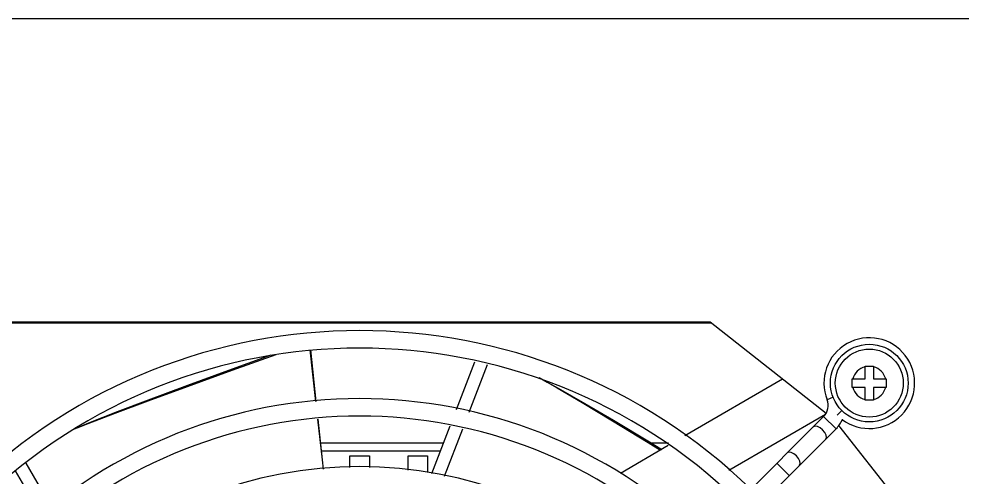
# Model space of a CAD drawing. Header units: millimetres. Extents: x -4 to 141, y -1 to 132.
# Drawn here: x 6.78 to 16.5, y 42.98 to 47.7 of the extents above; entities that cross this region are included whole.
import ezdxf

# ---------------------------------------------------------------- set-up
doc = ezdxf.new("R2010")
doc.units = ezdxf.units.MM

msp = doc.modelspace()

# ---------------------------------------------------------------- linework, layer by layer
for p, q in [((32.14, 47.7), (3.44, 47.7)), ((13.9168, 44.5667), (6.6632, 44.5667)), ((6.68, 44.58), (13.9, 44.58)), ((13.9, 44.58), (15.095, 43.6391)), ((8.9441, 44.085), (9.3789, 44.2416)), ((8.9765, 44.0831), (9.4288, 44.245)), ((9.8397, 43.7592), (9.7798, 44.2917)), ((9.8428, 43.7594), (9.7857, 44.292)), ((11.2866, 43.6795), (11.4755, 44.1702)), ((11.4187, 43.6521), (11.6077, 44.1427)), ((15.4962, 43.9938), (15.4962, 44.125)), ((15.4962, 44.125), (15.5837, 44.125)), ((15.5837, 44.125), (15.5837, 43.9938)), ((12.1378, 44.0074), (12.2212, 43.9601)), ((14.6473, 43.9916), (13.64, 43.4059)), ((15.365, 43.9062), (15.365, 43.9938)), ((15.365, 43.9938), (15.4962, 43.9938)), ((15.5837, 43.9938), (15.715, 43.9938)), ((15.715, 43.9938), (15.715, 43.9062)), ((15.4962, 43.9062), (15.365, 43.9062)), ((15.4962, 43.775), (15.4962, 43.9062)), ((15.5837, 43.9062), (15.5837, 43.775)), ((15.715, 43.9062), (15.5837, 43.9062)), ((15.1685, 43.8037), (15.1055, 43.7788)), ((15.5837, 43.775), (15.4962, 43.775)), ((14.0929, 43.0523), (15.0872, 43.6304)), ((15.2582, 43.6682), (15.2098, 43.6198)), ((9.9069, 43.1614), (9.8599, 43.5793)), ((9.907, 43.1614), (9.8622, 43.5794)), ((15.0698, 43.6071), (10.9335, 39.4708)), ((15.1971, 43.4798), (15.0698, 43.6071)), ((7.3541, 43.4784), (7.3815, 43.4895)), ((11.0325, 43.0197), (11.2211, 43.5095)), ((15.1971, 43.4798), (11.0607, 39.3435)), ((11.1641, 42.9911), (11.3528, 43.4808)), ((15.2223, 43.5136), (16.17, 42.31)), ((11.1522, 43.3304), (9.8889, 43.3304)), ((11.1215, 43.2509), (9.8974, 43.2509)), ((13.4693, 43.3067), (12.976, 43.0198)), ((13.4715, 43.3304), (13.2983, 43.3304)), ((9.9181, 43.0634), (9.9069, 43.1614)), ((10.19, 43.0829), (10.19, 43.2)), ((10.19, 43.2), (10.39, 43.2)), ((10.39, 43.2), (10.39, 43.0829)), ((10.79, 43.0542), (10.79, 43.2)), ((10.79, 43.2), (10.99, 43.2)), ((10.99, 43.2), (10.99, 43.029)), ((7.0148, 42.5896), (6.7459, 43.0483)), ((7.1181, 42.6768), (6.8549, 43.1261)), ((14.7159, 42.9987), (14.5887, 43.126))]:
    msp.add_line(p, q)
for points in [[(7.3812, 43.4902), (7.5013, 43.5396), (7.7965, 43.6563), (8.1146, 43.7782), (8.5195, 43.9295), (8.9441, 44.085)], [(7.3815, 43.4895), (7.4919, 43.5328), (7.7721, 43.6403), (8.1121, 43.7676), (8.5149, 43.9158), (8.9765, 44.0831)], [(12.2212, 43.9601), (12.3239, 43.9008), (12.5826, 43.7488), (12.8941, 43.5623), (13.2611, 43.3398), (13.3902, 43.2607)], [(12.2216, 43.9608), (12.335, 43.8978), (12.6103, 43.7397), (12.9039, 43.567), (13.2748, 43.3447), (13.4018, 43.2674)], [(15.091, 43.3737), (15.0983, 43.3907), (15.0948, 43.4149), (15.0811, 43.4424), (15.0592, 43.4692), (15.0324, 43.4911), (15.0048, 43.5049), (14.9807, 43.5083), (14.9637, 43.501)], [(14.822, 43.1047), (14.8293, 43.1218), (14.8259, 43.1459), (14.8121, 43.1734), (14.7902, 43.2002), (14.7634, 43.2221), (14.7359, 43.2359), (14.7118, 43.2394), (14.6947, 43.232)]]:
    msp.add_lwpolyline(points)
for radius in [0.4, 0.35]:
    msp.add_circle((15.54, 43.95), radius)
for centre, radius, start, end in [((10.29, 38.7), 5.79, 45.8941, 134.1059), ((15.54, 43.95), 0.467, 233.27377, 201.50156), ((10.29, 38.7), 5.61, 45.92272, 134.07728), ((15.54, 43.95), 0.1744, 104.52925, 165.47075), ((15.54, 43.95), 0.1744, 14.52925, 75.47075), ((15.54, 43.95), 0.1744, 194.52925, 255.47075), ((15.54, 43.95), 0.1744, 284.52925, 345.47075), ((10.29, 38.7), 5.09, 46.01675, 133.98325), ((14.9566, 43.7202), 0.16, 315, 21.50156), ((10.29, 38.7), 4.91, 46.05112, 133.94888), ((14.9566, 43.7202), 0.34, 315, 335.29439), ((10.29, 38.7), 4.39, 46.17563, 133.82437)]:
    msp.add_arc(centre, radius, start, end)

doc.saveas('drawing.dxf')
